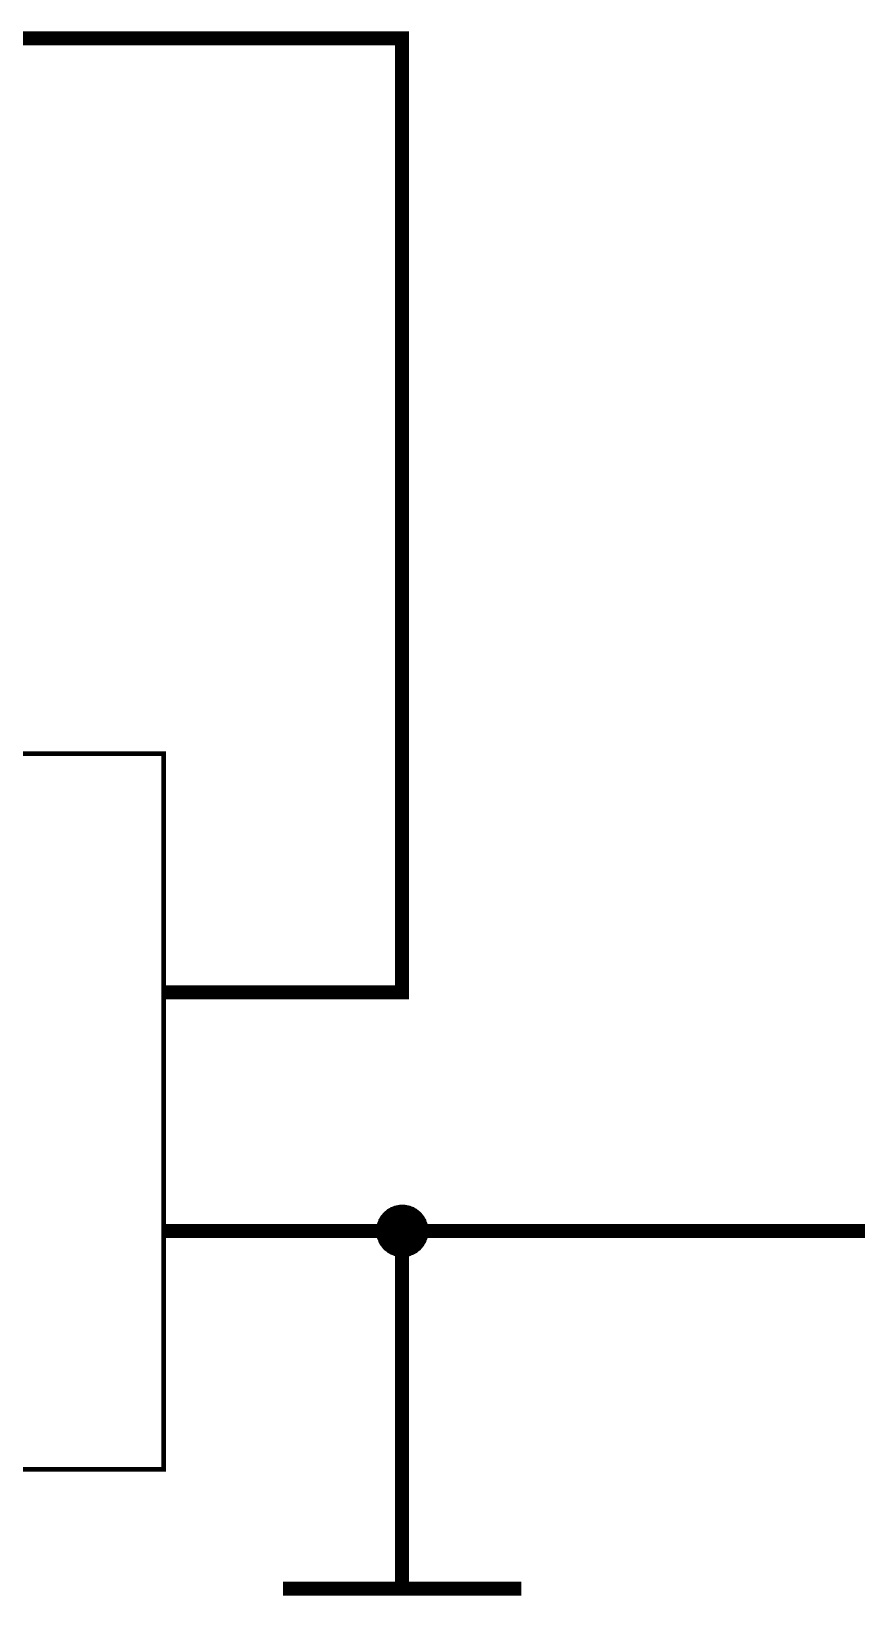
# Model space of a CAD drawing. Header units: millimetres. Extents: x 0 to 9.5, y 0 to 7.5.
# Drawn here: x 3.089 to 3.781, y 5.194 to 6.506 of the extents above; entities that cross this region are included whole.
import ezdxf

# ---------------------------------------------------------------- set-up
doc = ezdxf.new("R2010")
doc.units = ezdxf.units.MM
doc.header["$MEASUREMENT"] = 0
doc.layers.add('Sheet', color=255, linetype='Continuous')

msp = doc.modelspace()

# ---------------------------------------------------------------- linework, layer by layer
at = {"layer": 'Sheet'}
for points, const_width in [([(3.0003, 6.5), (3.1003, 6.5)], 0.0118), ([(3.1003, 6.5), (3.4002, 6.5), (3.4002, 5.6999), (3.3003, 5.6999)], 0.0118), ([(3.2002, 5.6999), (3.3003, 5.6999)], 0.0118), ([(3.3803, 5.4999), (3.3803, 5.501), (3.3803, 5.502), (3.3805, 5.503), (3.3807, 5.5039), (3.3809, 5.5049), (3.3812, 5.506), (3.3816, 5.5068), (3.382, 5.5076), (3.3822, 5.5087), (3.3828, 5.5095), (3.3832, 5.5103), (3.3837, 5.5112), (3.3843, 5.5118), (3.3849, 5.5126), (3.3855, 5.5135), (3.3862, 5.5141), (3.3868, 5.5147), (3.3876, 5.5153), (3.3885, 5.516), (3.3891, 5.5166), (3.3899, 5.517), (3.3907, 5.5174), (3.3916, 5.5181), (3.3926, 5.5183), (3.3935, 5.5187), (3.3943, 5.5191), (3.3953, 5.5193), (3.3964, 5.5195), (3.3972, 5.5197), (3.3982, 5.5199), (3.3993, 5.5199), (3.4003, 5.5199)], 0.0039), ([(3.3803, 5.4999), (3.3803, 5.501), (3.3803, 5.502), (3.3805, 5.503), (3.3807, 5.5039), (3.3809, 5.5049), (3.3812, 5.506), (3.3816, 5.5068), (3.382, 5.5076), (3.3822, 5.5087), (3.3828, 5.5095), (3.3832, 5.5103), (3.3837, 5.5112), (3.3843, 5.5118), (3.3849, 5.5126), (3.3855, 5.5135), (3.3862, 5.5141), (3.3868, 5.5147), (3.3876, 5.5153), (3.3885, 5.516), (3.3891, 5.5166), (3.3899, 5.517), (3.3907, 5.5174), (3.3916, 5.5181), (3.3926, 5.5183), (3.3935, 5.5187), (3.3943, 5.5191), (3.3953, 5.5193), (3.3964, 5.5195), (3.3972, 5.5197), (3.3982, 5.5199), (3.3993, 5.5199), (3.4003, 5.5199)], 0.0039), ([(3.3803, 5.4999), (3.3803, 5.501), (3.3803, 5.502), (3.3805, 5.503), (3.3807, 5.5039), (3.3809, 5.5049), (3.3812, 5.506), (3.3816, 5.5068), (3.382, 5.5076), (3.3822, 5.5087), (3.3828, 5.5095), (3.3832, 5.5103), (3.3837, 5.5112), (3.3843, 5.5118), (3.3849, 5.5126), (3.3855, 5.5135), (3.3862, 5.5141), (3.3868, 5.5147), (3.3876, 5.5153), (3.3885, 5.516), (3.3891, 5.5166), (3.3899, 5.517), (3.3907, 5.5174), (3.3916, 5.5181), (3.3926, 5.5183), (3.3935, 5.5187), (3.3943, 5.5191), (3.3953, 5.5193), (3.3964, 5.5195), (3.3972, 5.5197), (3.3982, 5.5199), (3.3993, 5.5199), (3.4003, 5.5199)], 0.0039), ([(3.3803, 5.4999), (3.3803, 5.501), (3.3803, 5.502), (3.3805, 5.503), (3.3807, 5.5039), (3.3809, 5.5049), (3.3812, 5.506), (3.3816, 5.5068), (3.382, 5.5076), (3.3822, 5.5087), (3.3828, 5.5095), (3.3832, 5.5103), (3.3837, 5.5112), (3.3843, 5.5118), (3.3849, 5.5126), (3.3855, 5.5135), (3.3862, 5.5141), (3.3868, 5.5147), (3.3876, 5.5153), (3.3885, 5.516), (3.3891, 5.5166), (3.3899, 5.517), (3.3907, 5.5174), (3.3916, 5.5181), (3.3926, 5.5183), (3.3935, 5.5187), (3.3943, 5.5191), (3.3953, 5.5193), (3.3964, 5.5195), (3.3972, 5.5197), (3.3982, 5.5199), (3.3993, 5.5199), (3.4003, 5.5199)], 0.0039), ([(3.3803, 5.4999), (3.3803, 5.501), (3.3803, 5.502), (3.3805, 5.503), (3.3807, 5.5039), (3.3809, 5.5049), (3.3812, 5.506), (3.3816, 5.5068), (3.382, 5.5076), (3.3822, 5.5087), (3.3828, 5.5095), (3.3832, 5.5103), (3.3837, 5.5112), (3.3843, 5.5118), (3.3849, 5.5126), (3.3855, 5.5135), (3.3862, 5.5141), (3.3868, 5.5147), (3.3876, 5.5153), (3.3885, 5.516), (3.3891, 5.5166), (3.3899, 5.517), (3.3907, 5.5174), (3.3916, 5.5181), (3.3926, 5.5183), (3.3935, 5.5187), (3.3943, 5.5191), (3.3953, 5.5193), (3.3964, 5.5195), (3.3972, 5.5197), (3.3982, 5.5199), (3.3993, 5.5199), (3.4003, 5.5199)], 0.0039), ([(3.3803, 5.4999), (3.3803, 5.501), (3.3803, 5.502), (3.3805, 5.503), (3.3807, 5.5039), (3.3809, 5.5049), (3.3812, 5.506), (3.3816, 5.5068), (3.382, 5.5076), (3.3822, 5.5087), (3.3828, 5.5095), (3.3832, 5.5103), (3.3837, 5.5112), (3.3843, 5.5118), (3.3849, 5.5126), (3.3855, 5.5135), (3.3862, 5.5141), (3.3868, 5.5147), (3.3876, 5.5153), (3.3885, 5.516), (3.3891, 5.5166), (3.3899, 5.517), (3.3907, 5.5174), (3.3916, 5.5181), (3.3926, 5.5183), (3.3935, 5.5187), (3.3943, 5.5191), (3.3953, 5.5193), (3.3964, 5.5195), (3.3972, 5.5197), (3.3982, 5.5199), (3.3993, 5.5199), (3.4003, 5.5199)], 0.0039), ([(3.3803, 5.4999), (3.3803, 5.501), (3.3803, 5.502), (3.3805, 5.503), (3.3807, 5.5039), (3.3809, 5.5049), (3.3812, 5.506), (3.3816, 5.5068), (3.382, 5.5076), (3.3822, 5.5087), (3.3828, 5.5095), (3.3832, 5.5103), (3.3837, 5.5112), (3.3843, 5.5118), (3.3849, 5.5126), (3.3855, 5.5135), (3.3862, 5.5141), (3.3868, 5.5147), (3.3876, 5.5153), (3.3885, 5.516), (3.3891, 5.5166), (3.3899, 5.517), (3.3907, 5.5174), (3.3916, 5.5181), (3.3926, 5.5183), (3.3935, 5.5187), (3.3943, 5.5191), (3.3953, 5.5193), (3.3964, 5.5195), (3.3972, 5.5197), (3.3982, 5.5199), (3.3993, 5.5199), (3.4003, 5.5199)], 0.0039), ([(3.3803, 5.4999), (3.3803, 5.501), (3.3803, 5.502), (3.3805, 5.503), (3.3807, 5.5039), (3.3809, 5.5049), (3.3812, 5.506), (3.3816, 5.5068), (3.382, 5.5076), (3.3822, 5.5087), (3.3828, 5.5095), (3.3832, 5.5103), (3.3837, 5.5112), (3.3843, 5.5118), (3.3849, 5.5126), (3.3855, 5.5135), (3.3862, 5.5141), (3.3868, 5.5147), (3.3876, 5.5153), (3.3885, 5.516), (3.3891, 5.5166), (3.3899, 5.517), (3.3907, 5.5174), (3.3916, 5.5181), (3.3926, 5.5183), (3.3935, 5.5187), (3.3943, 5.5191), (3.3953, 5.5193), (3.3964, 5.5195), (3.3972, 5.5197), (3.3982, 5.5199), (3.3993, 5.5199), (3.4003, 5.5199)], 0.0039), ([(3.4003, 5.5199), (3.4003, 5.5199)], 0.0039), ([(3.4003, 5.5199), (3.4014, 5.5199), (3.4024, 5.5199), (3.4035, 5.5197), (3.4043, 5.5195), (3.4053, 5.5193), (3.4064, 5.5191), (3.4072, 5.5187), (3.408, 5.5183), (3.4091, 5.5181), (3.4099, 5.5174), (3.4108, 5.517), (3.4116, 5.5166), (3.4122, 5.516), (3.413, 5.5153), (3.4139, 5.5147), (3.4145, 5.5141), (3.4151, 5.5135), (3.4158, 5.5126), (3.4164, 5.5118), (3.417, 5.5112), (3.4174, 5.5103), (3.4178, 5.5095), (3.4185, 5.5087), (3.4187, 5.5076), (3.4191, 5.5068), (3.4195, 5.506), (3.4197, 5.5049), (3.4199, 5.5039), (3.4201, 5.503), (3.4203, 5.502), (3.4203, 5.501), (3.4203, 5.4999)], 0.0039), ([(3.4003, 5.5199), (3.4003, 5.5199)], 0.0039), ([(3.4003, 5.5199), (3.4014, 5.5199), (3.4024, 5.5199), (3.4035, 5.5197), (3.4043, 5.5195), (3.4053, 5.5193), (3.4064, 5.5191), (3.4072, 5.5187), (3.408, 5.5183), (3.4091, 5.5181), (3.4099, 5.5174), (3.4108, 5.517), (3.4116, 5.5166), (3.4122, 5.516), (3.413, 5.5153), (3.4139, 5.5147), (3.4145, 5.5141), (3.4151, 5.5135), (3.4158, 5.5126), (3.4164, 5.5118), (3.417, 5.5112), (3.4174, 5.5103), (3.4178, 5.5095), (3.4185, 5.5087), (3.4187, 5.5076), (3.4191, 5.5068), (3.4195, 5.506), (3.4197, 5.5049), (3.4199, 5.5039), (3.4201, 5.503), (3.4203, 5.502), (3.4203, 5.501), (3.4203, 5.4999)], 0.0039), ([(3.4003, 5.5199), (3.4003, 5.5199)], 0.0039), ([(3.4003, 5.5199), (3.4014, 5.5199), (3.4024, 5.5199), (3.4035, 5.5197), (3.4043, 5.5195), (3.4053, 5.5193), (3.4064, 5.5191), (3.4072, 5.5187), (3.408, 5.5183), (3.4091, 5.5181), (3.4099, 5.5174), (3.4108, 5.517), (3.4116, 5.5166), (3.4122, 5.516), (3.413, 5.5153), (3.4139, 5.5147), (3.4145, 5.5141), (3.4151, 5.5135), (3.4158, 5.5126), (3.4164, 5.5118), (3.417, 5.5112), (3.4174, 5.5103), (3.4178, 5.5095), (3.4185, 5.5087), (3.4187, 5.5076), (3.4191, 5.5068), (3.4195, 5.506), (3.4197, 5.5049), (3.4199, 5.5039), (3.4201, 5.503), (3.4203, 5.502), (3.4203, 5.501), (3.4203, 5.4999)], 0.0039), ([(3.4003, 5.5199), (3.4003, 5.5199)], 0.0039), ([(3.4003, 5.5199), (3.4014, 5.5199), (3.4024, 5.5199), (3.4035, 5.5197), (3.4043, 5.5195), (3.4053, 5.5193), (3.4064, 5.5191), (3.4072, 5.5187), (3.408, 5.5183), (3.4091, 5.5181), (3.4099, 5.5174), (3.4108, 5.517), (3.4116, 5.5166), (3.4122, 5.516), (3.413, 5.5153), (3.4139, 5.5147), (3.4145, 5.5141), (3.4151, 5.5135), (3.4158, 5.5126), (3.4164, 5.5118), (3.417, 5.5112), (3.4174, 5.5103), (3.4178, 5.5095), (3.4185, 5.5087), (3.4187, 5.5076), (3.4191, 5.5068), (3.4195, 5.506), (3.4197, 5.5049), (3.4199, 5.5039), (3.4201, 5.503), (3.4203, 5.502), (3.4203, 5.501), (3.4203, 5.4999)], 0.0039), ([(3.4003, 5.5199), (3.4003, 5.5199)], 0.0039), ([(3.4003, 5.5199), (3.4014, 5.5199), (3.4024, 5.5199), (3.4035, 5.5197), (3.4043, 5.5195), (3.4053, 5.5193), (3.4064, 5.5191), (3.4072, 5.5187), (3.408, 5.5183), (3.4091, 5.5181), (3.4099, 5.5174), (3.4108, 5.517), (3.4116, 5.5166), (3.4122, 5.516), (3.413, 5.5153), (3.4139, 5.5147), (3.4145, 5.5141), (3.4151, 5.5135), (3.4158, 5.5126), (3.4164, 5.5118), (3.417, 5.5112), (3.4174, 5.5103), (3.4178, 5.5095), (3.4185, 5.5087), (3.4187, 5.5076), (3.4191, 5.5068), (3.4195, 5.506), (3.4197, 5.5049), (3.4199, 5.5039), (3.4201, 5.503), (3.4203, 5.502), (3.4203, 5.501), (3.4203, 5.4999)], 0.0039), ([(3.4003, 5.5199), (3.4003, 5.5199)], 0.0039), ([(3.4003, 5.5199), (3.4014, 5.5199), (3.4024, 5.5199), (3.4035, 5.5197), (3.4043, 5.5195), (3.4053, 5.5193), (3.4064, 5.5191), (3.4072, 5.5187), (3.408, 5.5183), (3.4091, 5.5181), (3.4099, 5.5174), (3.4108, 5.517), (3.4116, 5.5166), (3.4122, 5.516), (3.413, 5.5153), (3.4139, 5.5147), (3.4145, 5.5141), (3.4151, 5.5135), (3.4158, 5.5126), (3.4164, 5.5118), (3.417, 5.5112), (3.4174, 5.5103), (3.4178, 5.5095), (3.4185, 5.5087), (3.4187, 5.5076), (3.4191, 5.5068), (3.4195, 5.506), (3.4197, 5.5049), (3.4199, 5.5039), (3.4201, 5.503), (3.4203, 5.502), (3.4203, 5.501), (3.4203, 5.4999)], 0.0039), ([(3.4003, 5.5199), (3.4003, 5.5199)], 0.0039), ([(3.4003, 5.5199), (3.4014, 5.5199), (3.4024, 5.5199), (3.4035, 5.5197), (3.4043, 5.5195), (3.4053, 5.5193), (3.4064, 5.5191), (3.4072, 5.5187), (3.408, 5.5183), (3.4091, 5.5181), (3.4099, 5.5174), (3.4108, 5.517), (3.4116, 5.5166), (3.4122, 5.516), (3.413, 5.5153), (3.4139, 5.5147), (3.4145, 5.5141), (3.4151, 5.5135), (3.4158, 5.5126), (3.4164, 5.5118), (3.417, 5.5112), (3.4174, 5.5103), (3.4178, 5.5095), (3.4185, 5.5087), (3.4187, 5.5076), (3.4191, 5.5068), (3.4195, 5.506), (3.4197, 5.5049), (3.4199, 5.5039), (3.4201, 5.503), (3.4203, 5.502), (3.4203, 5.501), (3.4203, 5.4999)], 0.0039), ([(3.4003, 5.5199), (3.4003, 5.5199)], 0.0039), ([(3.4003, 5.5199), (3.4014, 5.5199), (3.4024, 5.5199), (3.4035, 5.5197), (3.4043, 5.5195), (3.4053, 5.5193), (3.4064, 5.5191), (3.4072, 5.5187), (3.408, 5.5183), (3.4091, 5.5181), (3.4099, 5.5174), (3.4108, 5.517), (3.4116, 5.5166), (3.4122, 5.516), (3.413, 5.5153), (3.4139, 5.5147), (3.4145, 5.5141), (3.4151, 5.5135), (3.4158, 5.5126), (3.4164, 5.5118), (3.417, 5.5112), (3.4174, 5.5103), (3.4178, 5.5095), (3.4185, 5.5087), (3.4187, 5.5076), (3.4191, 5.5068), (3.4195, 5.506), (3.4197, 5.5049), (3.4199, 5.5039), (3.4201, 5.503), (3.4203, 5.502), (3.4203, 5.501), (3.4203, 5.4999)], 0.0039), ([(3.2002, 5.4999), (3.3003, 5.4999)], 0.0118), ([(3.3003, 5.4999), (3.4002, 5.4999), (3.4002, 5.4)], 0.0118), ([(3.4003, 5.4799), (3.3993, 5.4799), (3.3982, 5.4799), (3.3972, 5.4801), (3.3964, 5.4803), (3.3953, 5.4805), (3.3943, 5.4807), (3.3935, 5.4812), (3.3926, 5.4816), (3.3916, 5.4818), (3.3907, 5.4824), (3.3899, 5.4828), (3.3891, 5.4832), (3.3885, 5.4839), (3.3876, 5.4845), (3.3868, 5.4851), (3.3862, 5.4857), (3.3855, 5.4864), (3.3849, 5.4872), (3.3843, 5.488), (3.3837, 5.4887), (3.3832, 5.4895), (3.3828, 5.4903), (3.3822, 5.4912), (3.382, 5.4922), (3.3816, 5.493), (3.3812, 5.4939), (3.3809, 5.4949), (3.3807, 5.496), (3.3805, 5.4968), (3.3803, 5.4978), (3.3803, 5.4989), (3.3803, 5.4999)], 0.0039), ([(3.3803, 5.4999), (3.3803, 5.4999)], 0.0039), ([(3.4003, 5.4799), (3.3993, 5.4799), (3.3982, 5.4799), (3.3972, 5.4801), (3.3964, 5.4803), (3.3953, 5.4805), (3.3943, 5.4807), (3.3935, 5.4812), (3.3926, 5.4816), (3.3916, 5.4818), (3.3907, 5.4824), (3.3899, 5.4828), (3.3891, 5.4832), (3.3885, 5.4839), (3.3876, 5.4845), (3.3868, 5.4851), (3.3862, 5.4857), (3.3855, 5.4864), (3.3849, 5.4872), (3.3843, 5.488), (3.3837, 5.4887), (3.3832, 5.4895), (3.3828, 5.4903), (3.3822, 5.4912), (3.382, 5.4922), (3.3816, 5.493), (3.3812, 5.4939), (3.3809, 5.4949), (3.3807, 5.496), (3.3805, 5.4968), (3.3803, 5.4978), (3.3803, 5.4989), (3.3803, 5.4999)], 0.0039), ([(3.3803, 5.4999), (3.3803, 5.4999)], 0.0039), ([(3.4003, 5.4799), (3.3993, 5.4799), (3.3982, 5.4799), (3.3972, 5.4801), (3.3964, 5.4803), (3.3953, 5.4805), (3.3943, 5.4807), (3.3935, 5.4812), (3.3926, 5.4816), (3.3916, 5.4818), (3.3907, 5.4824), (3.3899, 5.4828), (3.3891, 5.4832), (3.3885, 5.4839), (3.3876, 5.4845), (3.3868, 5.4851), (3.3862, 5.4857), (3.3855, 5.4864), (3.3849, 5.4872), (3.3843, 5.488), (3.3837, 5.4887), (3.3832, 5.4895), (3.3828, 5.4903), (3.3822, 5.4912), (3.382, 5.4922), (3.3816, 5.493), (3.3812, 5.4939), (3.3809, 5.4949), (3.3807, 5.496), (3.3805, 5.4968), (3.3803, 5.4978), (3.3803, 5.4989), (3.3803, 5.4999)], 0.0039), ([(3.3803, 5.4999), (3.3803, 5.4999)], 0.0039), ([(3.4003, 5.4799), (3.3993, 5.4799), (3.3982, 5.4799), (3.3972, 5.4801), (3.3964, 5.4803), (3.3953, 5.4805), (3.3943, 5.4807), (3.3935, 5.4812), (3.3926, 5.4816), (3.3916, 5.4818), (3.3907, 5.4824), (3.3899, 5.4828), (3.3891, 5.4832), (3.3885, 5.4839), (3.3876, 5.4845), (3.3868, 5.4851), (3.3862, 5.4857), (3.3855, 5.4864), (3.3849, 5.4872), (3.3843, 5.488), (3.3837, 5.4887), (3.3832, 5.4895), (3.3828, 5.4903), (3.3822, 5.4912), (3.382, 5.4922), (3.3816, 5.493), (3.3812, 5.4939), (3.3809, 5.4949), (3.3807, 5.496), (3.3805, 5.4968), (3.3803, 5.4978), (3.3803, 5.4989), (3.3803, 5.4999)], 0.0039), ([(3.3803, 5.4999), (3.3803, 5.4999)], 0.0039), ([(3.4003, 5.4799), (3.3993, 5.4799), (3.3982, 5.4799), (3.3972, 5.4801), (3.3964, 5.4803), (3.3953, 5.4805), (3.3943, 5.4807), (3.3935, 5.4812), (3.3926, 5.4816), (3.3916, 5.4818), (3.3907, 5.4824), (3.3899, 5.4828), (3.3891, 5.4832), (3.3885, 5.4839), (3.3876, 5.4845), (3.3868, 5.4851), (3.3862, 5.4857), (3.3855, 5.4864), (3.3849, 5.4872), (3.3843, 5.488), (3.3837, 5.4887), (3.3832, 5.4895), (3.3828, 5.4903), (3.3822, 5.4912), (3.382, 5.4922), (3.3816, 5.493), (3.3812, 5.4939), (3.3809, 5.4949), (3.3807, 5.496), (3.3805, 5.4968), (3.3803, 5.4978), (3.3803, 5.4989), (3.3803, 5.4999)], 0.0039), ([(3.3803, 5.4999), (3.3803, 5.4999)], 0.0039), ([(3.4003, 5.4799), (3.3993, 5.4799), (3.3982, 5.4799), (3.3972, 5.4801), (3.3964, 5.4803), (3.3953, 5.4805), (3.3943, 5.4807), (3.3935, 5.4812), (3.3926, 5.4816), (3.3916, 5.4818), (3.3907, 5.4824), (3.3899, 5.4828), (3.3891, 5.4832), (3.3885, 5.4839), (3.3876, 5.4845), (3.3868, 5.4851), (3.3862, 5.4857), (3.3855, 5.4864), (3.3849, 5.4872), (3.3843, 5.488), (3.3837, 5.4887), (3.3832, 5.4895), (3.3828, 5.4903), (3.3822, 5.4912), (3.382, 5.4922), (3.3816, 5.493), (3.3812, 5.4939), (3.3809, 5.4949), (3.3807, 5.496), (3.3805, 5.4968), (3.3803, 5.4978), (3.3803, 5.4989), (3.3803, 5.4999)], 0.0039), ([(3.3803, 5.4999), (3.3803, 5.4999)], 0.0039), ([(3.4003, 5.4799), (3.3993, 5.4799), (3.3982, 5.4799), (3.3972, 5.4801), (3.3964, 5.4803), (3.3953, 5.4805), (3.3943, 5.4807), (3.3935, 5.4812), (3.3926, 5.4816), (3.3916, 5.4818), (3.3907, 5.4824), (3.3899, 5.4828), (3.3891, 5.4832), (3.3885, 5.4839), (3.3876, 5.4845), (3.3868, 5.4851), (3.3862, 5.4857), (3.3855, 5.4864), (3.3849, 5.4872), (3.3843, 5.488), (3.3837, 5.4887), (3.3832, 5.4895), (3.3828, 5.4903), (3.3822, 5.4912), (3.382, 5.4922), (3.3816, 5.493), (3.3812, 5.4939), (3.3809, 5.4949), (3.3807, 5.496), (3.3805, 5.4968), (3.3803, 5.4978), (3.3803, 5.4989), (3.3803, 5.4999)], 0.0039), ([(3.3803, 5.4999), (3.3803, 5.4999)], 0.0039), ([(3.4003, 5.4799), (3.3993, 5.4799), (3.3982, 5.4799), (3.3972, 5.4801), (3.3964, 5.4803), (3.3953, 5.4805), (3.3943, 5.4807), (3.3935, 5.4812), (3.3926, 5.4816), (3.3916, 5.4818), (3.3907, 5.4824), (3.3899, 5.4828), (3.3891, 5.4832), (3.3885, 5.4839), (3.3876, 5.4845), (3.3868, 5.4851), (3.3862, 5.4857), (3.3855, 5.4864), (3.3849, 5.4872), (3.3843, 5.488), (3.3837, 5.4887), (3.3832, 5.4895), (3.3828, 5.4903), (3.3822, 5.4912), (3.382, 5.4922), (3.3816, 5.493), (3.3812, 5.4939), (3.3809, 5.4949), (3.3807, 5.496), (3.3805, 5.4968), (3.3803, 5.4978), (3.3803, 5.4989), (3.3803, 5.4999)], 0.0039), ([(3.3803, 5.4999), (3.3803, 5.4999)], 0.0039), ([(3.4003, 5.4999), (3.7003, 5.4999)], 0.0118), ([(3.4203, 5.4999), (3.4203, 5.4989), (3.4203, 5.4978), (3.4201, 5.4968), (3.4199, 5.496), (3.4197, 5.4949), (3.4195, 5.4939), (3.4191, 5.493), (3.4187, 5.4922), (3.4185, 5.4912), (3.4178, 5.4903), (3.4174, 5.4895), (3.417, 5.4887), (3.4164, 5.488), (3.4158, 5.4872), (3.4151, 5.4864), (3.4145, 5.4857), (3.4139, 5.4851), (3.413, 5.4845), (3.4122, 5.4839), (3.4116, 5.4832), (3.4108, 5.4828), (3.4099, 5.4824), (3.4091, 5.4818), (3.408, 5.4816), (3.4072, 5.4812), (3.4064, 5.4807), (3.4053, 5.4805), (3.4043, 5.4803), (3.4035, 5.4801), (3.4024, 5.4799), (3.4014, 5.4799), (3.4003, 5.4799)], 0.0039), ([(3.4203, 5.4999), (3.4203, 5.4989), (3.4203, 5.4978), (3.4201, 5.4968), (3.4199, 5.496), (3.4197, 5.4949), (3.4195, 5.4939), (3.4191, 5.493), (3.4187, 5.4922), (3.4185, 5.4912), (3.4178, 5.4903), (3.4174, 5.4895), (3.417, 5.4887), (3.4164, 5.488), (3.4158, 5.4872), (3.4151, 5.4864), (3.4145, 5.4857), (3.4139, 5.4851), (3.413, 5.4845), (3.4122, 5.4839), (3.4116, 5.4832), (3.4108, 5.4828), (3.4099, 5.4824), (3.4091, 5.4818), (3.408, 5.4816), (3.4072, 5.4812), (3.4064, 5.4807), (3.4053, 5.4805), (3.4043, 5.4803), (3.4035, 5.4801), (3.4024, 5.4799), (3.4014, 5.4799), (3.4003, 5.4799)], 0.0039), ([(3.4203, 5.4999), (3.4203, 5.4989), (3.4203, 5.4978), (3.4201, 5.4968), (3.4199, 5.496), (3.4197, 5.4949), (3.4195, 5.4939), (3.4191, 5.493), (3.4187, 5.4922), (3.4185, 5.4912), (3.4178, 5.4903), (3.4174, 5.4895), (3.417, 5.4887), (3.4164, 5.488), (3.4158, 5.4872), (3.4151, 5.4864), (3.4145, 5.4857), (3.4139, 5.4851), (3.413, 5.4845), (3.4122, 5.4839), (3.4116, 5.4832), (3.4108, 5.4828), (3.4099, 5.4824), (3.4091, 5.4818), (3.408, 5.4816), (3.4072, 5.4812), (3.4064, 5.4807), (3.4053, 5.4805), (3.4043, 5.4803), (3.4035, 5.4801), (3.4024, 5.4799), (3.4014, 5.4799), (3.4003, 5.4799)], 0.0039), ([(3.4203, 5.4999), (3.4203, 5.4989), (3.4203, 5.4978), (3.4201, 5.4968), (3.4199, 5.496), (3.4197, 5.4949), (3.4195, 5.4939), (3.4191, 5.493), (3.4187, 5.4922), (3.4185, 5.4912), (3.4178, 5.4903), (3.4174, 5.4895), (3.417, 5.4887), (3.4164, 5.488), (3.4158, 5.4872), (3.4151, 5.4864), (3.4145, 5.4857), (3.4139, 5.4851), (3.413, 5.4845), (3.4122, 5.4839), (3.4116, 5.4832), (3.4108, 5.4828), (3.4099, 5.4824), (3.4091, 5.4818), (3.408, 5.4816), (3.4072, 5.4812), (3.4064, 5.4807), (3.4053, 5.4805), (3.4043, 5.4803), (3.4035, 5.4801), (3.4024, 5.4799), (3.4014, 5.4799), (3.4003, 5.4799)], 0.0039), ([(3.4203, 5.4999), (3.4203, 5.4989), (3.4203, 5.4978), (3.4201, 5.4968), (3.4199, 5.496), (3.4197, 5.4949), (3.4195, 5.4939), (3.4191, 5.493), (3.4187, 5.4922), (3.4185, 5.4912), (3.4178, 5.4903), (3.4174, 5.4895), (3.417, 5.4887), (3.4164, 5.488), (3.4158, 5.4872), (3.4151, 5.4864), (3.4145, 5.4857), (3.4139, 5.4851), (3.413, 5.4845), (3.4122, 5.4839), (3.4116, 5.4832), (3.4108, 5.4828), (3.4099, 5.4824), (3.4091, 5.4818), (3.408, 5.4816), (3.4072, 5.4812), (3.4064, 5.4807), (3.4053, 5.4805), (3.4043, 5.4803), (3.4035, 5.4801), (3.4024, 5.4799), (3.4014, 5.4799), (3.4003, 5.4799)], 0.0039), ([(3.4203, 5.4999), (3.4203, 5.4989), (3.4203, 5.4978), (3.4201, 5.4968), (3.4199, 5.496), (3.4197, 5.4949), (3.4195, 5.4939), (3.4191, 5.493), (3.4187, 5.4922), (3.4185, 5.4912), (3.4178, 5.4903), (3.4174, 5.4895), (3.417, 5.4887), (3.4164, 5.488), (3.4158, 5.4872), (3.4151, 5.4864), (3.4145, 5.4857), (3.4139, 5.4851), (3.413, 5.4845), (3.4122, 5.4839), (3.4116, 5.4832), (3.4108, 5.4828), (3.4099, 5.4824), (3.4091, 5.4818), (3.408, 5.4816), (3.4072, 5.4812), (3.4064, 5.4807), (3.4053, 5.4805), (3.4043, 5.4803), (3.4035, 5.4801), (3.4024, 5.4799), (3.4014, 5.4799), (3.4003, 5.4799)], 0.0039), ([(3.4203, 5.4999), (3.4203, 5.4989), (3.4203, 5.4978), (3.4201, 5.4968), (3.4199, 5.496), (3.4197, 5.4949), (3.4195, 5.4939), (3.4191, 5.493), (3.4187, 5.4922), (3.4185, 5.4912), (3.4178, 5.4903), (3.4174, 5.4895), (3.417, 5.4887), (3.4164, 5.488), (3.4158, 5.4872), (3.4151, 5.4864), (3.4145, 5.4857), (3.4139, 5.4851), (3.413, 5.4845), (3.4122, 5.4839), (3.4116, 5.4832), (3.4108, 5.4828), (3.4099, 5.4824), (3.4091, 5.4818), (3.408, 5.4816), (3.4072, 5.4812), (3.4064, 5.4807), (3.4053, 5.4805), (3.4043, 5.4803), (3.4035, 5.4801), (3.4024, 5.4799), (3.4014, 5.4799), (3.4003, 5.4799)], 0.0039), ([(3.4203, 5.4999), (3.4203, 5.4989), (3.4203, 5.4978), (3.4201, 5.4968), (3.4199, 5.496), (3.4197, 5.4949), (3.4195, 5.4939), (3.4191, 5.493), (3.4187, 5.4922), (3.4185, 5.4912), (3.4178, 5.4903), (3.4174, 5.4895), (3.417, 5.4887), (3.4164, 5.488), (3.4158, 5.4872), (3.4151, 5.4864), (3.4145, 5.4857), (3.4139, 5.4851), (3.413, 5.4845), (3.4122, 5.4839), (3.4116, 5.4832), (3.4108, 5.4828), (3.4099, 5.4824), (3.4091, 5.4818), (3.408, 5.4816), (3.4072, 5.4812), (3.4064, 5.4807), (3.4053, 5.4805), (3.4043, 5.4803), (3.4035, 5.4801), (3.4024, 5.4799), (3.4014, 5.4799), (3.4003, 5.4799)], 0.0039), ([(3.4203, 5.4999), (3.4203, 5.4999), (3.4203, 5.4999), (3.4203, 5.4999), (3.4203, 5.4999), (3.4203, 5.4999), (3.4203, 5.4999), (3.4203, 5.4999), (3.4203, 5.4999), (3.4203, 5.4999), (3.4203, 5.4999), (3.4203, 5.4999), (3.4203, 5.4999), (3.4203, 5.4999), (3.4203, 5.4999), (3.4203, 5.4999), (3.4203, 5.4999), (3.4203, 5.4999), (3.4203, 5.4999), (3.4203, 5.4999), (3.4203, 5.4999), (3.4203, 5.4999), (3.4203, 5.4999), (3.4203, 5.4999), (3.4203, 5.4999), (3.4203, 5.4999), (3.4203, 5.4999), (3.4203, 5.4999), (3.4203, 5.4999), (3.4203, 5.4999), (3.4203, 5.4999), (3.4203, 5.4999), (3.4203, 5.4999)], 0.0039), ([(3.4203, 5.4999), (3.4203, 5.4999)], 0.0039), ([(3.4203, 5.4999), (3.4203, 5.4999), (3.4203, 5.4999), (3.4203, 5.4999), (3.4203, 5.4999), (3.4203, 5.4999), (3.4203, 5.4999), (3.4203, 5.4999), (3.4203, 5.4999), (3.4203, 5.4999), (3.4203, 5.4999), (3.4203, 5.4999), (3.4203, 5.4999), (3.4203, 5.4999), (3.4203, 5.4999), (3.4203, 5.4999), (3.4203, 5.4999), (3.4203, 5.4999), (3.4203, 5.4999), (3.4203, 5.4999), (3.4203, 5.4999), (3.4203, 5.4999), (3.4203, 5.4999), (3.4203, 5.4999), (3.4203, 5.4999), (3.4203, 5.4999), (3.4203, 5.4999), (3.4203, 5.4999), (3.4203, 5.4999), (3.4203, 5.4999), (3.4203, 5.4999), (3.4203, 5.4999), (3.4203, 5.4999)], 0.0039), ([(3.4203, 5.4999), (3.4203, 5.4999)], 0.0039), ([(3.4203, 5.4999), (3.4203, 5.4999), (3.4203, 5.4999), (3.4203, 5.4999), (3.4203, 5.4999), (3.4203, 5.4999), (3.4203, 5.4999), (3.4203, 5.4999), (3.4203, 5.4999), (3.4203, 5.4999), (3.4203, 5.4999), (3.4203, 5.4999), (3.4203, 5.4999), (3.4203, 5.4999), (3.4203, 5.4999), (3.4203, 5.4999), (3.4203, 5.4999), (3.4203, 5.4999), (3.4203, 5.4999), (3.4203, 5.4999), (3.4203, 5.4999), (3.4203, 5.4999), (3.4203, 5.4999), (3.4203, 5.4999), (3.4203, 5.4999), (3.4203, 5.4999), (3.4203, 5.4999), (3.4203, 5.4999), (3.4203, 5.4999), (3.4203, 5.4999), (3.4203, 5.4999), (3.4203, 5.4999), (3.4203, 5.4999)], 0.0039), ([(3.4203, 5.4999), (3.4203, 5.4999)], 0.0039), ([(3.4203, 5.4999), (3.4203, 5.4999), (3.4203, 5.4999), (3.4203, 5.4999), (3.4203, 5.4999), (3.4203, 5.4999), (3.4203, 5.4999), (3.4203, 5.4999), (3.4203, 5.4999), (3.4203, 5.4999), (3.4203, 5.4999), (3.4203, 5.4999), (3.4203, 5.4999), (3.4203, 5.4999), (3.4203, 5.4999), (3.4203, 5.4999), (3.4203, 5.4999), (3.4203, 5.4999), (3.4203, 5.4999), (3.4203, 5.4999), (3.4203, 5.4999), (3.4203, 5.4999), (3.4203, 5.4999), (3.4203, 5.4999), (3.4203, 5.4999), (3.4203, 5.4999), (3.4203, 5.4999), (3.4203, 5.4999), (3.4203, 5.4999), (3.4203, 5.4999), (3.4203, 5.4999), (3.4203, 5.4999), (3.4203, 5.4999)], 0.0039), ([(3.4203, 5.4999), (3.4203, 5.4999)], 0.0039), ([(3.4203, 5.4999), (3.4203, 5.4999), (3.4203, 5.4999), (3.4203, 5.4999), (3.4203, 5.4999), (3.4203, 5.4999), (3.4203, 5.4999), (3.4203, 5.4999), (3.4203, 5.4999), (3.4203, 5.4999), (3.4203, 5.4999), (3.4203, 5.4999), (3.4203, 5.4999), (3.4203, 5.4999), (3.4203, 5.4999), (3.4203, 5.4999), (3.4203, 5.4999), (3.4203, 5.4999), (3.4203, 5.4999), (3.4203, 5.4999), (3.4203, 5.4999), (3.4203, 5.4999), (3.4203, 5.4999), (3.4203, 5.4999), (3.4203, 5.4999), (3.4203, 5.4999), (3.4203, 5.4999), (3.4203, 5.4999), (3.4203, 5.4999), (3.4203, 5.4999), (3.4203, 5.4999), (3.4203, 5.4999), (3.4203, 5.4999)], 0.0039), ([(3.4203, 5.4999), (3.4203, 5.4999)], 0.0039), ([(3.4203, 5.4999), (3.4203, 5.4999), (3.4203, 5.4999), (3.4203, 5.4999), (3.4203, 5.4999), (3.4203, 5.4999), (3.4203, 5.4999), (3.4203, 5.4999), (3.4203, 5.4999), (3.4203, 5.4999), (3.4203, 5.4999), (3.4203, 5.4999), (3.4203, 5.4999), (3.4203, 5.4999), (3.4203, 5.4999), (3.4203, 5.4999), (3.4203, 5.4999), (3.4203, 5.4999), (3.4203, 5.4999), (3.4203, 5.4999), (3.4203, 5.4999), (3.4203, 5.4999), (3.4203, 5.4999), (3.4203, 5.4999), (3.4203, 5.4999), (3.4203, 5.4999), (3.4203, 5.4999), (3.4203, 5.4999), (3.4203, 5.4999), (3.4203, 5.4999), (3.4203, 5.4999), (3.4203, 5.4999), (3.4203, 5.4999)], 0.0039), ([(3.4203, 5.4999), (3.4203, 5.4999)], 0.0039), ([(3.4203, 5.4999), (3.4203, 5.4999), (3.4203, 5.4999), (3.4203, 5.4999), (3.4203, 5.4999), (3.4203, 5.4999), (3.4203, 5.4999), (3.4203, 5.4999), (3.4203, 5.4999), (3.4203, 5.4999), (3.4203, 5.4999), (3.4203, 5.4999), (3.4203, 5.4999), (3.4203, 5.4999), (3.4203, 5.4999), (3.4203, 5.4999), (3.4203, 5.4999), (3.4203, 5.4999), (3.4203, 5.4999), (3.4203, 5.4999), (3.4203, 5.4999), (3.4203, 5.4999), (3.4203, 5.4999), (3.4203, 5.4999), (3.4203, 5.4999), (3.4203, 5.4999), (3.4203, 5.4999), (3.4203, 5.4999), (3.4203, 5.4999), (3.4203, 5.4999), (3.4203, 5.4999), (3.4203, 5.4999), (3.4203, 5.4999)], 0.0039), ([(3.4203, 5.4999), (3.4203, 5.4999)], 0.0039), ([(3.4203, 5.4999), (3.4203, 5.4999), (3.4203, 5.4999), (3.4203, 5.4999), (3.4203, 5.4999), (3.4203, 5.4999), (3.4203, 5.4999), (3.4203, 5.4999), (3.4203, 5.4999), (3.4203, 5.4999), (3.4203, 5.4999), (3.4203, 5.4999), (3.4203, 5.4999), (3.4203, 5.4999), (3.4203, 5.4999), (3.4203, 5.4999), (3.4203, 5.4999), (3.4203, 5.4999), (3.4203, 5.4999), (3.4203, 5.4999), (3.4203, 5.4999), (3.4203, 5.4999), (3.4203, 5.4999), (3.4203, 5.4999), (3.4203, 5.4999), (3.4203, 5.4999), (3.4203, 5.4999), (3.4203, 5.4999), (3.4203, 5.4999), (3.4203, 5.4999), (3.4203, 5.4999), (3.4203, 5.4999), (3.4203, 5.4999)], 0.0039), ([(3.4203, 5.4999), (3.4203, 5.4999)], 0.0039), ([(3.8003, 5.4999), (3.7003, 5.4999)], 0.0118), ([(3.4002, 5.1999), (3.4002, 5.4)], 0.0118), ([(3.3003, 5.1999), (3.5002, 5.1999)], 0.0118)]:
    msp.add_lwpolyline(points, dxfattribs=dict(at, const_width=const_width))
at = {"layer": 'Sheet', "const_width": 0.0039}
for points in [[(2.6003, 5.9), (2.6003, 5.3), (3.2002, 5.3), (3.2002, 5.9), (2.6003, 5.9), (2.6003, 5.9)], [(2.6003, 5.9), (3.2002, 5.9), (3.2002, 5.3), (2.6003, 5.3), (2.6003, 5.9)]]:
    msp.add_lwpolyline(points, close=True, dxfattribs=at)
at = {"layer": 'Sheet', "const_width": 0.02}
msp.add_lwpolyline([(3.39, 5.5, 1), (3.41, 5.5, 1)], format="xyb", close=True, dxfattribs=at)

doc.saveas('drawing.dxf')
